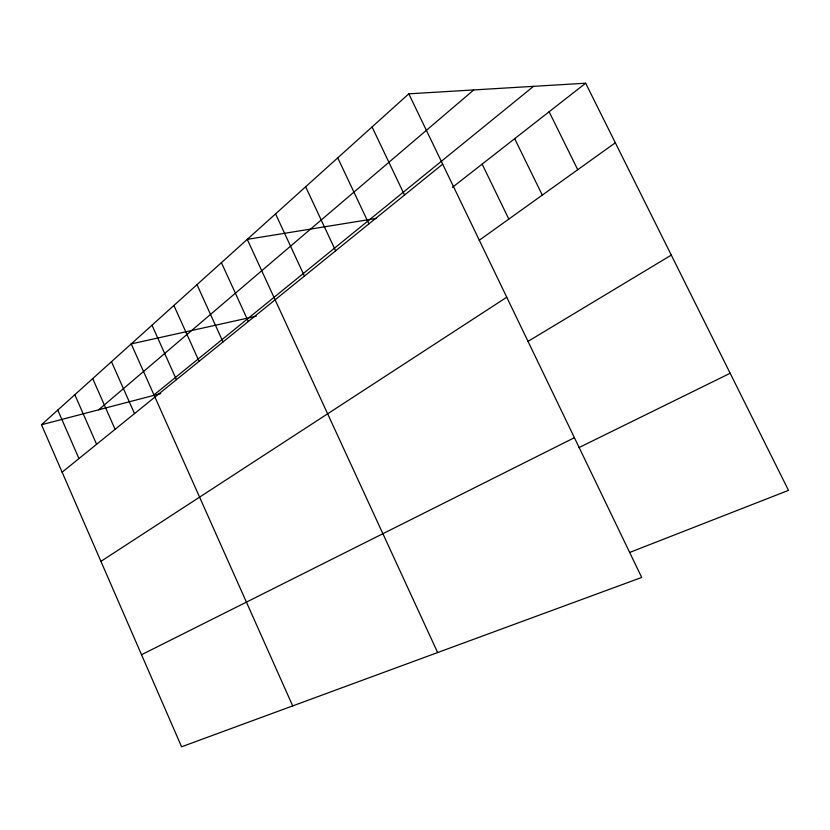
<?xml version="1.0" encoding="UTF-8"?>
<svg xmlns="http://www.w3.org/2000/svg" width="830" height="830" viewBox="0 0 830 830"><rect width="100%" height="100%" fill="white"/><g stroke="black" fill="none" stroke-linecap="round" stroke-linejoin="round"><path stroke-width="1.25" d="M408.806 93.832L641.704 577.441L181.583 746.793L41.5 424.742L408.806 93.832L585.658 83.208L788.5 490.374L629.545 552.5M98.646 409.802L473.764 89.931M153.239 395.526L533.545 86.341M62.136 472.187L442.681 164.164M452.35 187.393L585.658 83.208M479.201 240.316L615.331 142.77M100.928 561.36L506.746 297.213M527.973 341.4L671.294 255.101M141.536 654.714L574.402 437.69M579.008 447.567L730.161 373.261M41.5 424.742L160.761 393.565M256.242 316.199L131.223 343.911L292.7 705.894M376.166 218.435L247.267 239.362L437.638 652.546M549.128 111.76L577.732 169.714M514.683 138.683L542.291 195.112M482.147 164.112L508.821 219.099M372.048 126.938L404.532 195.05M337.748 157.845L368.925 223.861M305.648 186.771L335.631 250.816M275.55 213.881L304.423 276.079M221.413 262.654L248.326 321.49M196.99 284.659L223.021 341.96M173.885 305.471L199.096 361.33M151.994 325.194L176.437 379.673M111.479 361.693L134.512 413.61M92.711 378.605L115.09 429.328M74.825 394.717L96.602 444.299M57.778 410.082L78.964 458.565"/></g></svg>
